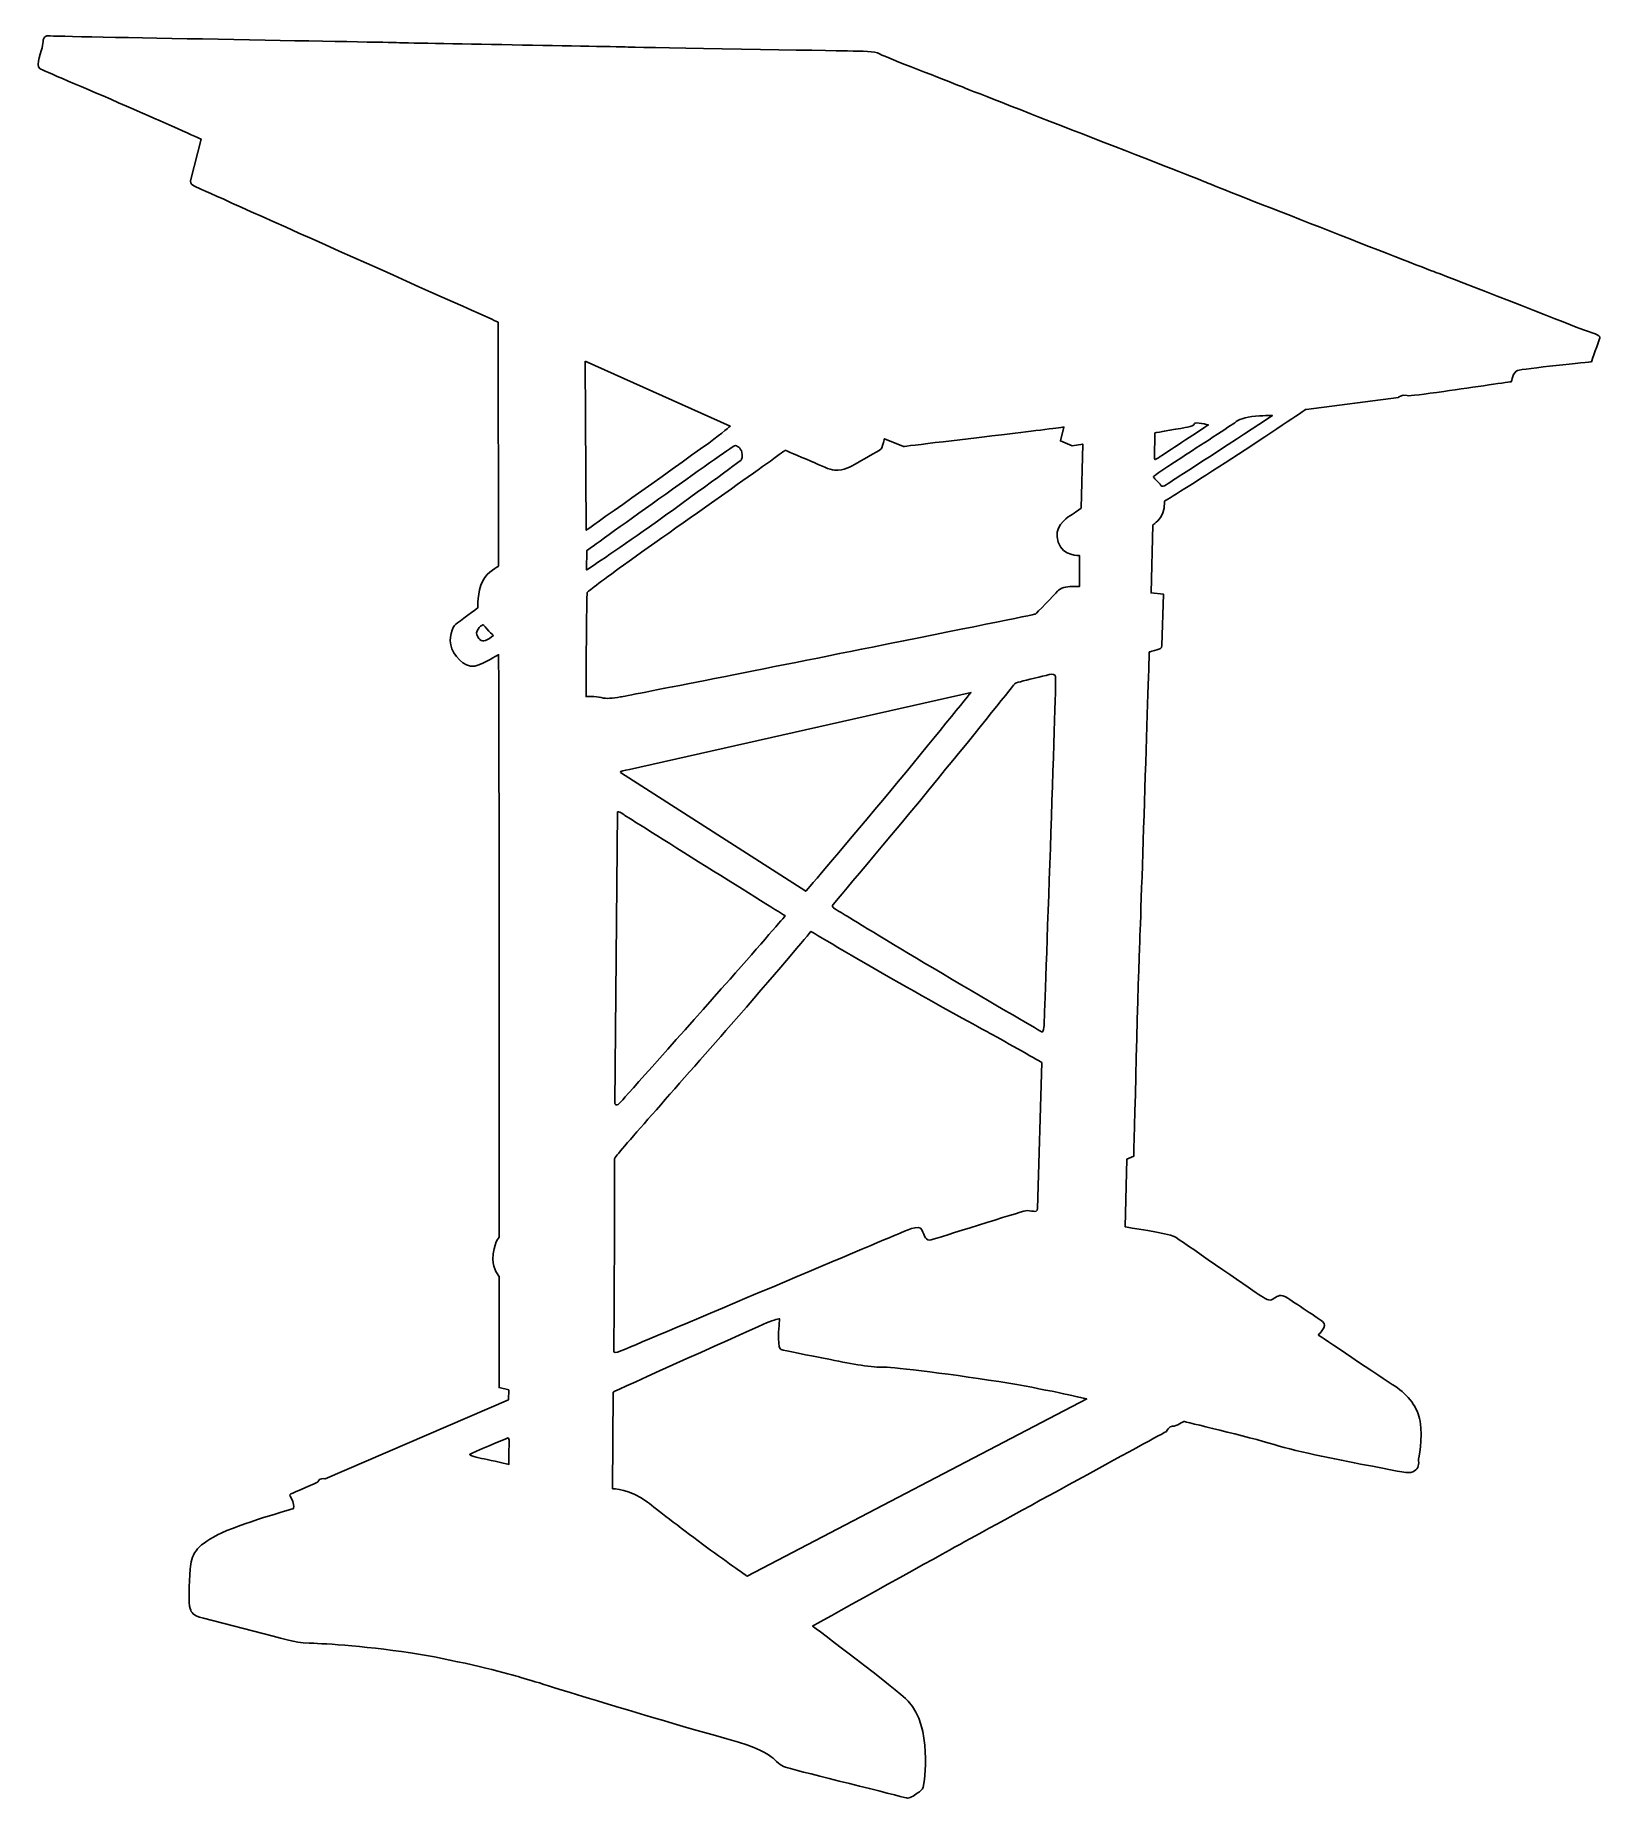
# Model space of a CAD drawing. Header units: centimetres. Extents: x -7.5 to 7.4, y -8.4 to 8.4.
import ezdxf

# ---------------------------------------------------------------- set-up
doc = ezdxf.new("R2010")
doc.units = ezdxf.units.CM
doc.header["$MEASUREMENT"] = 0
doc.layers.add('Camada 1', color=7, linetype='Continuous')

msp = doc.modelspace()

# ---------------------------------------------------------------- linework, layer by layer
at = {"layer": 'Camada 1'}
msp.add_open_spline([(-3.05633, 5.66469), (-3.05633, 5.66469), (-3.05334, 3.33929), (-3.05334, 3.33929), (-3.05334, 3.33929), (-3.05334, 3.33929), (-3.15774, 3.29092), (-3.20251, 3.20142), (-3.20251, 3.20142), (-3.25596, 3.0945), (-3.25096, 2.94319), (-3.25096, 2.94319), (-3.25096, 2.94319), (-3.25096, 2.94319), (-3.43228, 2.80815), (-3.46109, 2.78888), (-3.46109, 2.78888), (-3.48982, 2.76959), (-3.53782, 2.6505), (-3.49665, 2.55261), (-3.49665, 2.55261), (-3.45548, 2.45479), (-3.34618, 2.35071), (-3.23992, 2.39971), (-3.23992, 2.39971), (-3.13385, 2.44866), (-3.05177, 2.4984), (-3.05177, 2.4984), (-3.05177, 2.4984), (-3.05177, 2.4984), (-3.05045, 1.34767), (-3.04852, 1.19874), (-3.04852, 1.19874), (-3.04624, 1.01771), (-3.0459, -3.04576), (-3.0459, -3.04576), (-3.0459, -3.04576), (-3.0459, -3.04576), (-3.10091, -3.10632), (-3.10667, -3.26052), (-3.10667, -3.26052), (-3.11, -3.35064), (-3.04571, -3.42387), (-3.04571, -3.42387), (-3.04571, -3.42387), (-3.04571, -3.42387), (-3.04693, -4.48189), (-3.04693, -4.48189), (-3.04693, -4.48189), (-3.04693, -4.48189), (-2.95515, -4.50488), (-2.95515, -4.50488), (-2.95515, -4.50488), (-2.95515, -4.50488), (-2.95811, -4.59733), (-2.95811, -4.59733), (-2.95811, -4.59733), (-2.95811, -4.59733), (-4.70388, -5.35078), (-4.70388, -5.35078), (-4.70388, -5.35078), (-4.70388, -5.35078), (-4.73216, -5.34514), (-4.75198, -5.35382), (-4.75198, -5.35382), (-4.76547, -5.35972), (-4.77325, -5.38081), (-4.77325, -5.38081), (-4.77325, -5.38081), (-4.77325, -5.38081), (-5.0059, -5.48611), (-5.03024, -5.49336), (-5.03024, -5.49336), (-5.05466, -5.50074), (-5.02725, -5.52572), (-5.01246, -5.56644), (-5.01246, -5.56644), (-4.99756, -5.60705), (-5.00659, -5.63491), (-5.00659, -5.63491), (-5.00659, -5.63491), (-5.00659, -5.63491), (-5.52205, -5.77961), (-5.73062, -5.8856), (-5.73062, -5.8856), (-5.93916, -5.9918), (-5.97806, -6.07499), (-5.99041, -6.21146), (-5.99041, -6.21146), (-6.00277, -6.34772), (-6.00496, -6.54484), (-5.99015, -6.58555), (-5.99015, -6.58555), (-5.97534, -6.62626), (-5.97211, -6.65045), (-5.86437, -6.67805), (-5.86437, -6.67805), (-5.86437, -6.67805), (-5.19781, -6.84791), (-5.19781, -6.84791), (-5.19781, -6.84791), (-5.106, -6.8709), (-5.01467, -6.91009), (-4.85795, -6.91498), (-4.85795, -6.91498), (-4.77379, -6.91763), (-4.35238, -6.93721), (-3.89, -7.00872), (-3.89, -7.00872), (-3.49244, -7.07), (-3.05455, -7.18038), (-2.89226, -7.22645), (-2.89226, -7.22645), (-2.63262, -7.30003), (-1.97693, -7.51744), (-0.76607, -7.85923), (-0.76607, -7.85923), (-0.54229, -7.92228), (-0.44323, -8.00319), (-0.42693, -8.02057), (-0.42693, -8.02057), (-0.36465, -8.08687), (-0.34864, -8.08738), (-0.27276, -8.10992), (-0.27276, -8.10992), (-0.19709, -8.13236), (0.78094, -8.37651), (0.8328, -8.39022), (0.8328, -8.39022), (0.86021, -8.39739), (0.9013, -8.36929), (0.93501, -8.34537), (0.93501, -8.34537), (0.96488, -8.32428), (0.98846, -8.3091), (0.9929, -8.28666), (0.9929, -8.28666), (1.00253, -8.23866), (1.0796, -7.71005), (0.84979, -7.46944), (0.84979, -7.46944), (0.74197, -7.35662), (-0.06099, -6.75279), (-0.06099, -6.75279), (-0.06099, -6.75279), (-0.06099, -6.75279), (1.08558, -6.11708), (1.29037, -6.0028), (1.29037, -6.0028), (1.49513, -5.88861), (3.3088, -4.89986), (3.3088, -4.89986), (3.3088, -4.89986), (3.3088, -4.89986), (3.33052, -4.84829), (3.36669, -4.84943), (3.36669, -4.84943), (3.40286, -4.85062), (3.47268, -4.80458), (3.47268, -4.80458), (3.47268, -4.80458), (3.47268, -4.80458), (4.09974, -4.95314), (4.33482, -5.02487), (4.33482, -5.02487), (4.56993, -5.0967), (4.9858, -5.17825), (5.26978, -5.23143), (5.26978, -5.23143), (5.55373, -5.28466), (5.60945, -5.30255), (5.6543, -5.28387), (5.6543, -5.28387), (5.69912, -5.26511), (5.7165, -5.22542), (5.70984, -5.18103), (5.70984, -5.18103), (5.7059, -5.15518), (5.75564, -4.97294), (5.72489, -4.80106), (5.72489, -4.80106), (5.70264, -4.67657), (5.61234, -4.55002), (5.4869, -4.46985), (5.4869, -4.46985), (5.36543, -4.39209), (4.75406, -3.97995), (4.75406, -3.97995), (4.75406, -3.97995), (4.75406, -3.97995), (4.85328, -3.89462), (4.79433, -3.85261), (4.79433, -3.85261), (4.7353, -3.81038), (4.48707, -3.64166), (4.43555, -3.61594), (4.43555, -3.61594), (4.38414, -3.5902), (4.35514, -3.61745), (4.3222, -3.64044), (4.3222, -3.64044), (4.28926, -3.66359), (4.25388, -3.63838), (4.18292, -3.59186), (4.18292, -3.59186), (4.11196, -3.54534), (3.43492, -3.07338), (3.38348, -3.04362), (3.38348, -3.04362), (3.33204, -3.01386), (2.91564, -2.95237), (2.91564, -2.95237), (2.91564, -2.95237), (2.91564, -2.95237), (2.93202, -2.30523), (2.93202, -2.30523), (2.93202, -2.30523), (2.93202, -2.30523), (2.99727, -2.27904), (2.99727, -2.27904), (2.99727, -2.27904), (2.99727, -2.27904), (3.04302, -0.45005), (3.05352, -0.24119), (3.05352, -0.24119), (3.06418, -0.03227), (3.14496, 2.52381), (3.14496, 2.52381), (3.14496, 2.52381), (3.14496, 2.52381), (3.18883, 2.53656), (3.2173, 2.54397), (3.2173, 2.54397), (3.24762, 2.55204), (3.26268, 2.55559), (3.26355, 2.58448), (3.26355, 2.58448), (3.26355, 2.58448), (3.27895, 3.07473), (3.27895, 3.07473), (3.27895, 3.07473), (3.27895, 3.07473), (3.16272, 3.08645), (3.16272, 3.08645), (3.16272, 3.08645), (3.16272, 3.08645), (3.1791, 3.73375), (3.1791, 3.73375), (3.1791, 3.73375), (3.1791, 3.73375), (3.23707, 3.77002), (3.26424, 3.825), (3.26424, 3.825), (3.29297, 3.88302), (3.29086, 3.95946), (3.29086, 3.95946), (3.29086, 3.95946), (3.29086, 3.95946), (3.59508, 4.1485), (3.93009, 4.36599), (3.93009, 4.36599), (4.26873, 4.58583), (4.63819, 4.83422), (4.63819, 4.83422), (4.63819, 4.83422), (4.63819, 4.83422), (5.51883, 4.94722), (5.51883, 4.94722), (5.51883, 4.94722), (5.51883, 4.94722), (5.53994, 4.97865), (5.59987, 4.96474), (5.59987, 4.96474), (5.62358, 4.9591), (5.76455, 4.97964), (5.9505, 5.00535), (5.9505, 5.00535), (6.23358, 5.04493), (6.59383, 5.09822), (6.59383, 5.09822), (6.59383, 5.09822), (6.59383, 5.09822), (6.60881, 5.19035), (6.65349, 5.20498), (6.65349, 5.20498), (6.69823, 5.21961), (7.35614, 5.2874), (7.35614, 5.2874), (7.35614, 5.2874), (7.35614, 5.2874), (7.42692, 5.48631), (7.43586, 5.51415), (7.43586, 5.51415), (7.4448, 5.54212), (7.36876, 5.55648), (7.24562, 5.60464), (7.24562, 5.60464), (7.1223, 5.65279), (6.03737, 6.07727), (5.87439, 6.13878), (5.87439, 6.13878), (5.71138, 6.20027), (3.82747, 6.93568), (3.68451, 6.99651), (3.68451, 6.99651), (3.54166, 7.05739), (1.47082, 7.8591), (1.34776, 7.91117), (1.34776, 7.91117), (1.22462, 7.96332), (0.64021, 8.18298), (0.58092, 8.21695), (0.58092, 8.21695), (0.52163, 8.25111), (0.42071, 8.24222), (0.27199, 8.24693), (0.27199, 8.24693), (0.18359, 8.24971), (-1.64608, 8.27934), (-1.79885, 8.28418), (-1.79885, 8.28418), (-1.95159, 8.289), (-3.89779, 8.32225), (-4.04249, 8.32691), (-4.04249, 8.32691), (-4.18714, 8.33156), (-7.27935, 8.385), (-7.3356, 8.39077), (-7.3356, 8.39077), (-7.39164, 8.39662), (-7.3891, 8.35222), (-7.39479, 8.3001), (-7.39479, 8.3001), (-7.4004, 8.248), (-7.46512, 8.10926), (-7.42178, 8.07975), (-7.42178, 8.07975), (-7.39866, 8.06387), (-6.99715, 7.89579), (-6.59676, 7.72219), (-6.59676, 7.72219), (-6.24455, 7.56958), (-5.88596, 7.40752), (-5.88596, 7.40752), (-5.88596, 7.40752), (-5.88596, 7.40752), (-5.98265, 7.02446), (-5.98265, 7.02446), (-5.98265, 7.02446), (-5.99649, 6.96855), (-5.95638, 6.96326), (-5.88105, 6.92871), (-5.88105, 6.92871), (-5.80573, 6.89408), (-3.05633, 5.66469), (-3.05633, 5.66469)], degree=3, knots=[0, 0, 0, 0, 0.01111111, 0.01111111, 0.01111111, 0.01111111, 0.02222222, 0.02222222, 0.02222222, 0.02222222, 0.03333333, 0.03333333, 0.03333333, 0.03333333, 0.04444444, 0.04444444, 0.04444444, 0.04444444, 0.05555556, 0.05555556, 0.05555556, 0.05555556, 0.06666667, 0.06666667, 0.06666667, 0.06666667, 0.07777778, 0.07777778, 0.07777778, 0.07777778, 0.08888889, 0.08888889, 0.08888889, 0.08888889, 0.1, 0.1, 0.1, 0.1, 0.11111111, 0.11111111, 0.11111111, 0.11111111, 0.12222222, 0.12222222, 0.12222222, 0.12222222, 0.13333333, 0.13333333, 0.13333333, 0.13333333, 0.14444444, 0.14444444, 0.14444444, 0.14444444, 0.15555556, 0.15555556, 0.15555556, 0.15555556, 0.16666667, 0.16666667, 0.16666667, 0.16666667, 0.17777778, 0.17777778, 0.17777778, 0.17777778, 0.18888889, 0.18888889, 0.18888889, 0.18888889, 0.2, 0.2, 0.2, 0.2, 0.21111111, 0.21111111, 0.21111111, 0.21111111, 0.22222222, 0.22222222, 0.22222222, 0.22222222, 0.23333333, 0.23333333, 0.23333333, 0.23333333, 0.24444444, 0.24444444, 0.24444444, 0.24444444, 0.25555556, 0.25555556, 0.25555556, 0.25555556, 0.26666667, 0.26666667, 0.26666667, 0.26666667, 0.27777778, 0.27777778, 0.27777778, 0.27777778, 0.28888889, 0.28888889, 0.28888889, 0.28888889, 0.3, 0.3, 0.3, 0.3, 0.31111111, 0.31111111, 0.31111111, 0.31111111, 0.32222222, 0.32222222, 0.32222222, 0.32222222, 0.33333333, 0.33333333, 0.33333333, 0.33333333, 0.34444444, 0.34444444, 0.34444444, 0.34444444, 0.35555556, 0.35555556, 0.35555556, 0.35555556, 0.36666667, 0.36666667, 0.36666667, 0.36666667, 0.37777778, 0.37777778, 0.37777778, 0.37777778, 0.38888889, 0.38888889, 0.38888889, 0.38888889, 0.4, 0.4, 0.4, 0.4, 0.41111111, 0.41111111, 0.41111111, 0.41111111, 0.42222222, 0.42222222, 0.42222222, 0.42222222, 0.43333333, 0.43333333, 0.43333333, 0.43333333, 0.44444444, 0.44444444, 0.44444444, 0.44444444, 0.45555556, 0.45555556, 0.45555556, 0.45555556, 0.46666667, 0.46666667, 0.46666667, 0.46666667, 0.47777778, 0.47777778, 0.47777778, 0.47777778, 0.48888889, 0.48888889, 0.48888889, 0.48888889, 0.5, 0.5, 0.5, 0.5, 0.51111111, 0.51111111, 0.51111111, 0.51111111, 0.52222222, 0.52222222, 0.52222222, 0.52222222, 0.53333333, 0.53333333, 0.53333333, 0.53333333, 0.54444444, 0.54444444, 0.54444444, 0.54444444, 0.55555556, 0.55555556, 0.55555556, 0.55555556, 0.56666667, 0.56666667, 0.56666667, 0.56666667, 0.57777778, 0.57777778, 0.57777778, 0.57777778, 0.58888889, 0.58888889, 0.58888889, 0.58888889, 0.6, 0.6, 0.6, 0.6, 0.61111111, 0.61111111, 0.61111111, 0.61111111, 0.62222222, 0.62222222, 0.62222222, 0.62222222, 0.63333333, 0.63333333, 0.63333333, 0.63333333, 0.64444444, 0.64444444, 0.64444444, 0.64444444, 0.65555556, 0.65555556, 0.65555556, 0.65555556, 0.66666667, 0.66666667, 0.66666667, 0.66666667, 0.67777778, 0.67777778, 0.67777778, 0.67777778, 0.68888889, 0.68888889, 0.68888889, 0.68888889, 0.7, 0.7, 0.7, 0.7, 0.71111111, 0.71111111, 0.71111111, 0.71111111, 0.72222222, 0.72222222, 0.72222222, 0.72222222, 0.73333333, 0.73333333, 0.73333333, 0.73333333, 0.74444444, 0.74444444, 0.74444444, 0.74444444, 0.75555556, 0.75555556, 0.75555556, 0.75555556, 0.76666667, 0.76666667, 0.76666667, 0.76666667, 0.77777778, 0.77777778, 0.77777778, 0.77777778, 0.78888889, 0.78888889, 0.78888889, 0.78888889, 0.8, 0.8, 0.8, 0.8, 0.81111111, 0.81111111, 0.81111111, 0.81111111, 0.82222222, 0.82222222, 0.82222222, 0.82222222, 0.83333333, 0.83333333, 0.83333333, 0.83333333, 0.84444444, 0.84444444, 0.84444444, 0.84444444, 0.85555556, 0.85555556, 0.85555556, 0.85555556, 0.86666667, 0.86666667, 0.86666667, 0.86666667, 0.87777778, 0.87777778, 0.87777778, 0.87777778, 0.88888889, 0.88888889, 0.88888889, 0.88888889, 0.9, 0.9, 0.9, 0.9, 0.91111111, 0.91111111, 0.91111111, 0.91111111, 0.92222222, 0.92222222, 0.92222222, 0.92222222, 0.93333333, 0.93333333, 0.93333333, 0.93333333, 0.94444444, 0.94444444, 0.94444444, 0.94444444, 0.95555556, 0.95555556, 0.95555556, 0.95555556, 0.96666667, 0.96666667, 0.96666667, 0.96666667, 0.97777778, 0.97777778, 0.97777778, 0.97777778, 1, 1, 1, 1], dxfattribs=at)
at = {"layer": 'Camada 1', "color": 7}
for points, knots in [([(-2.22721, 5.29258), (-2.22721, 5.29258), (-2.21776, 3.68301), (-2.21776, 3.68301), (-2.21776, 3.68301), (-2.21776, 3.68301), (-1.4438, 4.22985), (-1.0514, 4.5134), (-1.0514, 4.5134), (-0.91011, 4.61526), (-0.84669, 4.67366), (-0.84669, 4.67366), (-0.84669, 4.67366), (-0.84669, 4.67366), (-2.22721, 5.29258), (-2.22721, 5.29258)], [0, 0, 0, 0, 0.2, 0.2, 0.2, 0.2, 0.4, 0.4, 0.4, 0.4, 0.6, 0.6, 0.6, 0.6, 1, 1, 1, 1]), ([(3.18548, 4.18816), (3.19704, 4.17178), (3.23628, 4.13834), (3.25549, 4.1095), (3.25549, 4.1095), (3.27467, 4.08077), (3.32039, 4.12765), (3.40657, 4.18123), (3.40657, 4.18123), (3.49277, 4.23486), (4.31859, 4.77599), (4.31859, 4.77599), (4.31859, 4.77599), (4.31859, 4.77599), (4.25832, 4.77795), (4.15741, 4.769), (4.15741, 4.769), (4.0565, 4.76005), (3.98731, 4.73413), (3.95834, 4.70688), (3.95834, 4.70688), (3.94826, 4.69743), (3.58933, 4.46365), (3.46423, 4.3825), (3.46423, 4.3825), (3.234, 4.23316), (3.17804, 4.19874), (3.18548, 4.18816)], [0, 0, 0, 0, 0.125, 0.125, 0.125, 0.125, 0.25, 0.25, 0.25, 0.25, 0.375, 0.375, 0.375, 0.375, 0.5, 0.5, 0.5, 0.5, 0.625, 0.625, 0.625, 0.625, 0.75, 0.75, 0.75, 0.75, 1, 1, 1, 1]), ([(3.19879, 4.61019), (3.19879, 4.61019), (3.19511, 4.36492), (3.19511, 4.36492), (3.19511, 4.36492), (3.19432, 4.34084), (3.22752, 4.37191), (3.29322, 4.41405), (3.29322, 4.41405), (3.35889, 4.45628), (3.70822, 4.6866), (3.70822, 4.6866), (3.70822, 4.6866), (3.70822, 4.6866), (3.58053, 4.71885), (3.5758, 4.6989), (3.5758, 4.6989), (3.57122, 4.6789), (3.5468, 4.67157), (3.51034, 4.66474), (3.51034, 4.66474), (3.47401, 4.65784), (3.19879, 4.61019), (3.19879, 4.61019)], [0, 0, 0, 0, 0.14285714, 0.14285714, 0.14285714, 0.14285714, 0.28571429, 0.28571429, 0.28571429, 0.28571429, 0.42857143, 0.42857143, 0.42857143, 0.42857143, 0.57142857, 0.57142857, 0.57142857, 0.57142857, 0.71428571, 0.71428571, 0.71428571, 0.71428571, 1, 1, 1, 1]), ([(-2.20821, 3.09127), (-2.20821, 3.09127), (-2.21197, 3.04616), (-2.21432, 2.85846), (-2.21432, 2.85846), (-2.21765, 2.56406), (-2.21959, 2.09799), (-2.21959, 2.09799), (-2.21959, 2.09799), (-2.21959, 2.09799), (-2.13085, 2.1032), (-2.07497, 2.08942), (-2.07497, 2.08942), (-2.01901, 2.07558), (-1.97459, 2.08225), (-1.88974, 2.09551), (-1.88974, 2.09551), (-1.84069, 2.10332), (-0.59016, 2.35022), (0.50762, 2.56975), (0.50762, 2.56975), (1.31285, 2.73093), (2.06199, 2.88405), (2.06199, 2.88405), (2.06199, 2.88405), (2.06199, 2.88405), (2.24487, 3.07127), (2.27011, 3.10265), (2.27011, 3.10265), (2.29514, 3.13411), (2.35996, 3.14824), (2.40825, 3.14662), (2.40825, 3.14662), (2.45651, 3.14506), (2.48067, 3.14837), (2.48067, 3.14837), (2.48067, 3.14837), (2.48067, 3.14837), (2.48191, 3.442), (2.48191, 3.442), (2.48191, 3.442), (2.48191, 3.442), (2.32469, 3.43083), (2.27675, 3.56919), (2.27675, 3.56919), (2.22878, 3.70749), (2.34824, 3.7962), (2.39343, 3.82303), (2.39343, 3.82303), (2.43844, 3.84975), (2.49617, 3.89222), (2.49617, 3.89222), (2.49617, 3.89222), (2.49617, 3.89222), (2.51152, 4.50325), (2.51152, 4.50325), (2.51152, 4.50325), (2.51152, 4.50325), (2.41034, 4.48624), (2.41034, 4.48624), (2.41034, 4.48624), (2.41034, 4.48624), (2.29919, 4.5341), (2.29919, 4.5341), (2.29919, 4.5341), (2.29919, 4.5341), (2.33152, 4.66584), (2.33152, 4.66584), (2.33152, 4.66584), (2.33152, 4.66584), (2.04064, 4.62668), (1.76603, 4.59514), (1.76603, 4.59514), (1.49145, 4.56352), (0.8049, 4.48068), (0.8049, 4.48068), (0.8049, 4.48068), (0.8049, 4.48068), (0.62221, 4.55479), (0.62221, 4.55479), (0.62221, 4.55479), (0.62221, 4.55479), (0.6039, 4.48698), (0.59927, 4.467), (0.59927, 4.467), (0.59461, 4.44705), (0.43933, 4.37156), (0.36538, 4.32566), (0.36538, 4.32566), (0.29164, 4.27968), (0.24645, 4.25295), (0.14599, 4.2561), (0.14599, 4.2561), (0.09945, 4.2575), (0.02029, 4.29671), (-0.07745, 4.33955), (-0.07745, 4.33955), (-0.19175, 4.38942), (-0.32288, 4.44388), (-0.32288, 4.44388), (-0.32288, 4.44388), (-0.32288, 4.44388), (-0.52793, 4.29495), (-0.83554, 4.07688), (-0.83554, 4.07688), (-1.15447, 3.85063), (-1.58122, 3.55173), (-1.8621, 3.3502), (-1.8621, 3.3502), (-2.08907, 3.18732), (-2.20821, 3.09127), (-2.20821, 3.09127)], [0, 0, 0, 0, 0.03448276, 0.03448276, 0.03448276, 0.03448276, 0.06896552, 0.06896552, 0.06896552, 0.06896552, 0.10344828, 0.10344828, 0.10344828, 0.10344828, 0.13793103, 0.13793103, 0.13793103, 0.13793103, 0.17241379, 0.17241379, 0.17241379, 0.17241379, 0.20689655, 0.20689655, 0.20689655, 0.20689655, 0.24137931, 0.24137931, 0.24137931, 0.24137931, 0.27586207, 0.27586207, 0.27586207, 0.27586207, 0.31034483, 0.31034483, 0.31034483, 0.31034483, 0.34482759, 0.34482759, 0.34482759, 0.34482759, 0.37931034, 0.37931034, 0.37931034, 0.37931034, 0.4137931, 0.4137931, 0.4137931, 0.4137931, 0.44827586, 0.44827586, 0.44827586, 0.44827586, 0.48275862, 0.48275862, 0.48275862, 0.48275862, 0.51724138, 0.51724138, 0.51724138, 0.51724138, 0.55172414, 0.55172414, 0.55172414, 0.55172414, 0.5862069, 0.5862069, 0.5862069, 0.5862069, 0.62068966, 0.62068966, 0.62068966, 0.62068966, 0.65517241, 0.65517241, 0.65517241, 0.65517241, 0.68965517, 0.68965517, 0.68965517, 0.68965517, 0.72413793, 0.72413793, 0.72413793, 0.72413793, 0.75862069, 0.75862069, 0.75862069, 0.75862069, 0.79310345, 0.79310345, 0.79310345, 0.79310345, 0.82758621, 0.82758621, 0.82758621, 0.82758621, 0.86206897, 0.86206897, 0.86206897, 0.86206897, 0.89655172, 0.89655172, 0.89655172, 0.89655172, 0.93103448, 0.93103448, 0.93103448, 0.93103448, 1, 1, 1, 1]), ([(-2.21171, 3.48968), (-2.21171, 3.48968), (-2.21364, 3.30463), (-2.21364, 3.30463), (-2.21364, 3.30463), (-2.21364, 3.30463), (-1.93649, 3.48804), (-1.61645, 3.71561), (-1.61645, 3.71561), (-1.21002, 4.00448), (-0.7402, 4.35236), (-0.7402, 4.35236), (-0.7402, 4.35236), (-0.7402, 4.35236), (-0.72477, 4.39065), (-0.73528, 4.42692), (-0.73528, 4.42692), (-0.7457, 4.46274), (-0.78187, 4.49653), (-0.80431, 4.48717), (-0.80431, 4.48717), (-0.84913, 4.46853), (-2.21171, 3.48968), (-2.21171, 3.48968)], [0, 0, 0, 0, 0.14285714, 0.14285714, 0.14285714, 0.14285714, 0.28571429, 0.28571429, 0.28571429, 0.28571429, 0.42857143, 0.42857143, 0.42857143, 0.42857143, 0.57142857, 0.57142857, 0.57142857, 0.57142857, 0.71428571, 0.71428571, 0.71428571, 0.71428571, 1, 1, 1, 1]), ([(-3.19963, 2.78467), (-3.19963, 2.78467), (-3.27739, 2.74281), (-3.25911, 2.68598), (-3.25911, 2.68598), (-3.2408, 2.62904), (-3.20077, 2.61978), (-3.16399, 2.6388), (-3.16399, 2.6388), (-3.12721, 2.65772), (-3.10232, 2.68103), (-3.10232, 2.68103), (-3.10232, 2.68103), (-3.10232, 2.68103), (-3.12018, 2.69593), (-3.14524, 2.72262), (-3.14524, 2.72262), (-3.16889, 2.74771), (-3.19963, 2.78467), (-3.19963, 2.78467)], [0, 0, 0, 0, 0.16666667, 0.16666667, 0.16666667, 0.16666667, 0.33333333, 0.33333333, 0.33333333, 0.33333333, 0.5, 0.5, 0.5, 0.5, 0.66666667, 0.66666667, 0.66666667, 0.66666667, 1, 1, 1, 1]), ([(1.8683, 2.2263), (1.8683, 2.2263), (1.51291, 1.78161), (1.13498, 1.31963), (1.13498, 1.31963), (0.65865, 0.73699), (0.13247, 0.12001), (0.12768, 0.10879), (0.12768, 0.10879), (0.11892, 0.089), (0.15869, 0.07164), (0.23769, 0.02486), (0.23769, 0.02486), (0.27394, 0.00332), (0.66634, -0.23755), (1.08274, -0.48494), (1.08274, -0.48494), (1.57317, -0.77625), (2.0967, -1.07917), (2.10951, -1.08838), (2.10951, -1.08838), (2.13316, -1.10529), (2.14182, -1.08539), (2.14444, -1.00104), (2.14444, -1.00104), (2.14717, -0.91661), (2.2612, 2.23071), (2.25244, 2.29054), (2.25244, 2.29054), (2.24577, 2.33494), (2.16415, 2.29726), (2.0508, 2.27276), (2.0508, 2.27276), (1.93731, 2.24826), (1.8683, 2.2263), (1.8683, 2.2263)], [0, 0, 0, 0, 0.1, 0.1, 0.1, 0.1, 0.2, 0.2, 0.2, 0.2, 0.3, 0.3, 0.3, 0.3, 0.4, 0.4, 0.4, 0.4, 0.5, 0.5, 0.5, 0.5, 0.6, 0.6, 0.6, 0.6, 0.7, 0.7, 0.7, 0.7, 0.8, 0.8, 0.8, 0.8, 1, 1, 1, 1]), ([(-1.89235, 1.37556), (-1.89235, 1.37556), (-0.12557, 0.24555), (-0.12557, 0.24555), (-0.12557, 0.24555), (-0.12557, 0.24555), (0.28043, 0.72), (0.68196, 1.20369), (0.68196, 1.20369), (1.06629, 1.66623), (1.44706, 2.13899), (1.44706, 2.13899), (1.44706, 2.13899), (1.44706, 2.13899), (-1.80684, 1.40498), (-1.80684, 1.40498), (-1.80684, 1.40498), (-1.85555, 1.39447), (-1.89585, 1.39162), (-1.89235, 1.37556)], [0, 0, 0, 0, 0.16666667, 0.16666667, 0.16666667, 0.16666667, 0.33333333, 0.33333333, 0.33333333, 0.33333333, 0.5, 0.5, 0.5, 0.5, 0.66666667, 0.66666667, 0.66666667, 0.66666667, 1, 1, 1, 1]), ([(-1.92019, 1.00225), (-1.92019, 1.00225), (-1.94366, -1.77696), (-1.94366, -1.77696), (-1.94366, -1.77696), (-1.94366, -1.77696), (-1.93683, -1.81741), (-1.88251, -1.75479), (-1.88251, -1.75479), (-1.84965, -1.71685), (-1.28865, -1.08926), (-0.8477, -0.59089), (-0.8477, -0.59089), (-0.56057, -0.26625), (-0.32205, 0.01038), (-0.32205, 0.01038), (-0.32205, 0.01038), (-0.32205, 0.01038), (-1.82136, 0.94687), (-1.85674, 0.97209), (-1.85674, 0.97209), (-1.89217, 0.99733), (-1.90794, 1.00591), (-1.92019, 1.00225)], [0, 0, 0, 0, 0.14285714, 0.14285714, 0.14285714, 0.14285714, 0.28571429, 0.28571429, 0.28571429, 0.28571429, 0.42857143, 0.42857143, 0.42857143, 0.42857143, 0.57142857, 0.57142857, 0.57142857, 0.57142857, 0.71428571, 0.71428571, 0.71428571, 0.71428571, 1, 1, 1, 1]), ([(-1.94805, -2.29988), (-1.9449, -2.32814), (-1.954, -4.14215), (-1.954, -4.14215), (-1.954, -4.14215), (-1.954, -4.14215), (-1.95051, -4.15847), (-1.87709, -4.1286), (-1.87709, -4.1286), (-1.80369, -4.09873), (0.67556, -3.05058), (0.7489, -3.02066), (0.7489, -3.02066), (0.8223, -2.99084), (0.95326, -2.92253), (0.97962, -2.97968), (0.97962, -2.97968), (1.00589, -3.03683), (1.01642, -3.08948), (1.06913, -3.07512), (1.06913, -3.07512), (1.12186, -3.06059), (1.91844, -2.80816), (1.96705, -2.79762), (1.96705, -2.79762), (2.01565, -2.78714), (2.07873, -2.82934), (2.08029, -2.77717), (2.08029, -2.77717), (2.08029, -2.77717), (2.12024, -1.38641), (2.12024, -1.38641), (2.12024, -1.38641), (2.12024, -1.38641), (1.78837, -1.19485), (1.62221, -1.10513), (1.62221, -1.10513), (1.54556, -1.0637), (1.13792, -0.84142), (0.76398, -0.62822), (0.76398, -0.62822), (0.32752, -0.3793), (-0.07726, -0.13821), (-0.07726, -0.13821), (-0.07726, -0.13821), (-0.07726, -0.13821), (-0.44564, -0.5758), (-0.8378, -1.02493), (-0.8378, -1.02493), (-1.3625, -1.62561), (-1.94982, -2.28366), (-1.94805, -2.29988)], [0, 0, 0, 0, 0.07142857, 0.07142857, 0.07142857, 0.07142857, 0.14285714, 0.14285714, 0.14285714, 0.14285714, 0.21428571, 0.21428571, 0.21428571, 0.21428571, 0.28571429, 0.28571429, 0.28571429, 0.28571429, 0.35714286, 0.35714286, 0.35714286, 0.35714286, 0.42857143, 0.42857143, 0.42857143, 0.42857143, 0.5, 0.5, 0.5, 0.5, 0.57142857, 0.57142857, 0.57142857, 0.57142857, 0.64285714, 0.64285714, 0.64285714, 0.64285714, 0.71428571, 0.71428571, 0.71428571, 0.71428571, 0.78571429, 0.78571429, 0.78571429, 0.78571429, 0.85714286, 0.85714286, 0.85714286, 0.85714286, 1, 1, 1, 1]), ([(-1.96207, -4.52423), (-1.96207, -4.52423), (-1.96699, -5.44532), (-1.96699, -5.44532), (-1.96699, -5.44532), (-1.96699, -5.44532), (-1.79408, -5.44678), (-1.63309, -5.57256), (-1.63309, -5.57256), (-1.54919, -5.63828), (-1.33424, -5.80624), (-1.11009, -5.97248), (-1.11009, -5.97248), (-0.90496, -6.12451), (-0.6857, -6.27836), (-0.6857, -6.27836), (-0.6857, -6.27836), (-0.6857, -6.27836), (2.55007, -4.59029), (2.55007, -4.59029), (2.55007, -4.59029), (2.55007, -4.59029), (2.20794, -4.50708), (1.80844, -4.44109), (1.80844, -4.44109), (1.29965, -4.35711), (0.70068, -4.28602), (0.62842, -4.28819), (0.62842, -4.28819), (0.49957, -4.29211), (0.32754, -4.25858), (0.10767, -4.21538), (0.10767, -4.21538), (-0.11228, -4.17228), (-0.3322, -4.12913), (-0.36006, -4.12018), (-0.36006, -4.12018), (-0.37355, -4.116), (-0.38662, -4.08417), (-0.38721, -4.01461), (-0.38721, -4.01461), (-0.38758, -3.93931), (-0.37493, -3.82594), (-0.37493, -3.82594), (-0.37493, -3.82594), (-0.37493, -3.82594), (-0.4275, -3.83647), (-0.5009, -3.86624), (-0.5009, -3.86624), (-0.57428, -3.89621), (-1.96207, -4.52423), (-1.96207, -4.52423)], [0, 0, 0, 0, 0.07142857, 0.07142857, 0.07142857, 0.07142857, 0.14285714, 0.14285714, 0.14285714, 0.14285714, 0.21428571, 0.21428571, 0.21428571, 0.21428571, 0.28571429, 0.28571429, 0.28571429, 0.28571429, 0.35714286, 0.35714286, 0.35714286, 0.35714286, 0.42857143, 0.42857143, 0.42857143, 0.42857143, 0.5, 0.5, 0.5, 0.5, 0.57142857, 0.57142857, 0.57142857, 0.57142857, 0.64285714, 0.64285714, 0.64285714, 0.64285714, 0.71428571, 0.71428571, 0.71428571, 0.71428571, 0.78571429, 0.78571429, 0.78571429, 0.78571429, 0.85714286, 0.85714286, 0.85714286, 0.85714286, 1, 1, 1, 1]), ([(-2.96971, -4.96307), (-2.96971, -4.96307), (-3.30817, -5.10528), (-3.32454, -5.11671), (-3.32454, -5.11671), (-3.34108, -5.12833), (-3.2571, -5.14708), (-3.18921, -5.16132), (-3.18921, -5.16132), (-3.12124, -5.17558), (-2.95341, -5.21305), (-2.95341, -5.21305), (-2.95341, -5.21305), (-2.95341, -5.21305), (-2.95553, -5.12645), (-2.9536, -5.06819), (-2.9536, -5.06819), (-2.95132, -4.99609), (-2.94696, -4.95047), (-2.96971, -4.96307)], [0, 0, 0, 0, 0.16666667, 0.16666667, 0.16666667, 0.16666667, 0.33333333, 0.33333333, 0.33333333, 0.33333333, 0.5, 0.5, 0.5, 0.5, 0.66666667, 0.66666667, 0.66666667, 0.66666667, 1, 1, 1, 1])]:
    msp.add_open_spline(points, degree=3, knots=knots, dxfattribs=at)

doc.saveas('drawing.dxf')
